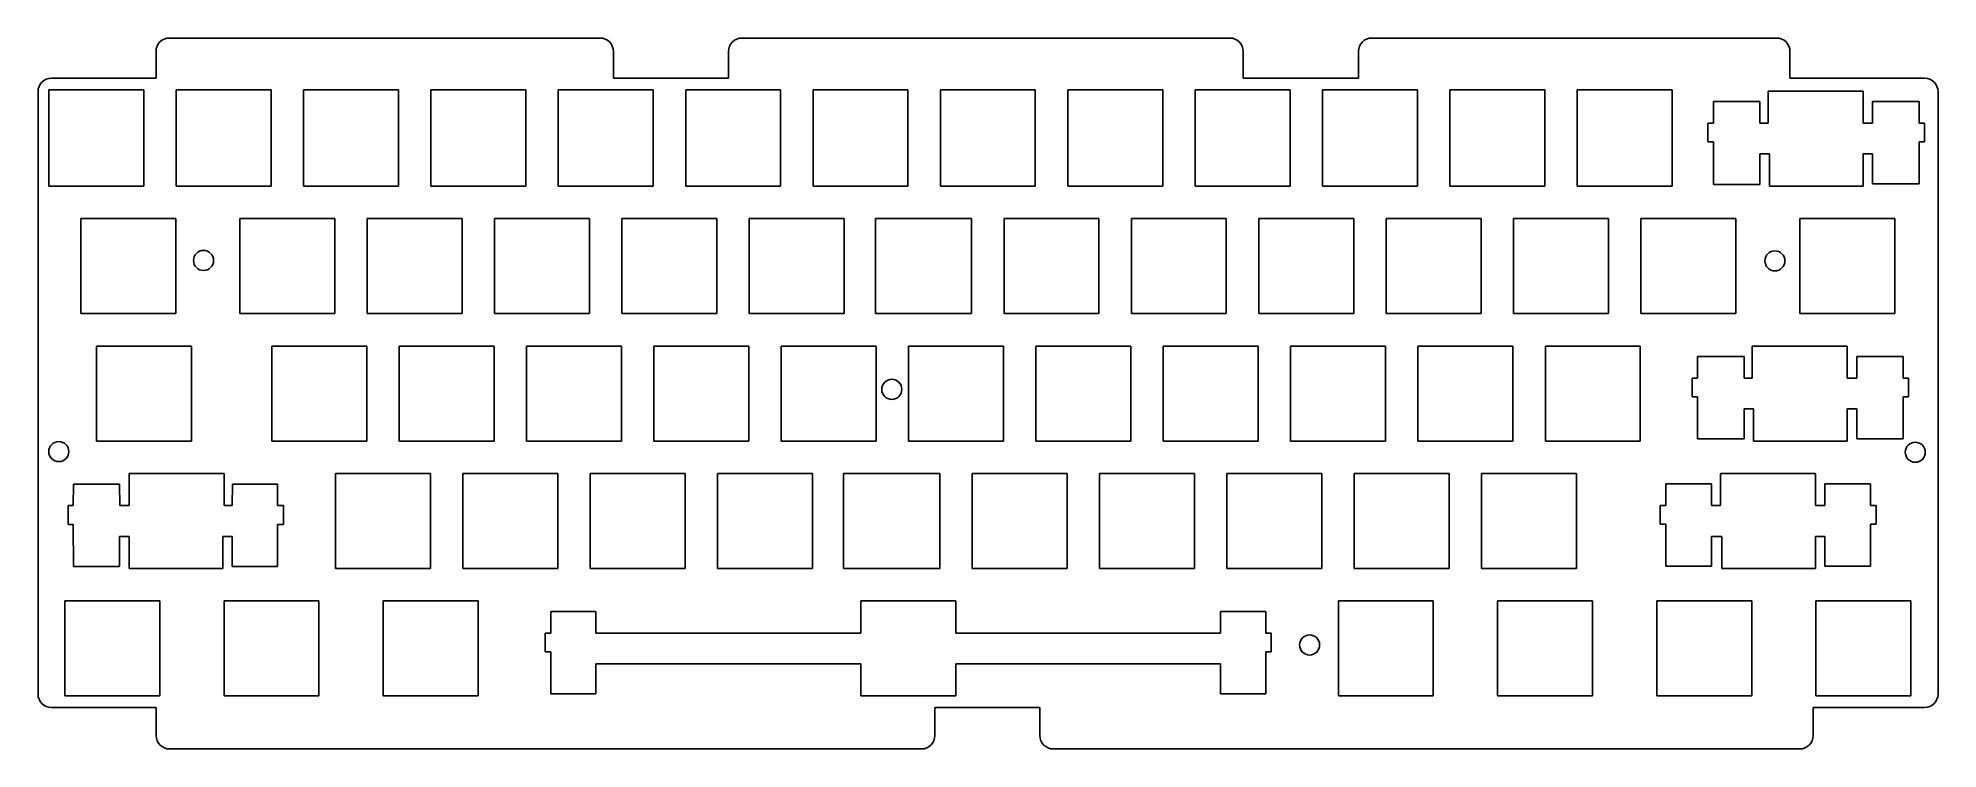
# Model space of a CAD drawing. Header units: millimetres. Extents: x -142 to 142, y -53 to 53.
import ezdxf

# ---------------------------------------------------------------- set-up
doc = ezdxf.new("R2010")
doc.units = ezdxf.units.MM
doc.layers.add('ANSI_dxf', color=7, linetype='Continuous')

msp = doc.modelspace()

# ---------------------------------------------------------------- linework, layer by layer
at = {"layer": 'ANSI_dxf'}
for p, q in [((-122.16, 53.01), (-57.75, 53.01)), ((-36.51, 53.01), (36.45, 53.01)), ((57.7, 53.01), (118.25, 53.01)), ((-124.16, 47.01), (-124.16, 51.01)), ((-55.75, 47.01), (-55.75, 51.01)), ((-38.51, 47.01), (-38.51, 51.01)), ((38.45, 47.01), (38.45, 51.01)), ((55.7, 47.01), (55.7, 51.01)), ((120.25, 47.01), (120.25, 51.01)), ((-139.81, 47.01), (-124.16, 47.01)), ((-55.75, 47.01), (-38.51, 47.01)), ((38.45, 47.01), (55.7, 47.01)), ((120.25, 47.01), (140.4, 47.01)), ((-141.81, -45.04), (-141.81, 45.01)), ((-140.18, 45.28), (-125.98, 45.28)), ((-140.18, 30.88), (-140.18, 45.28)), ((-125.98, 45.28), (-125.98, 30.88)), ((-121.13, 45.28), (-106.93, 45.28)), ((-121.13, 45.28), (-121.13, 30.88)), ((-106.93, 45.28), (-106.93, 30.88)), ((-102.08, 45.28), (-87.88, 45.28)), ((-102.08, 45.28), (-102.08, 30.88)), ((-87.88, 45.28), (-87.88, 30.88)), ((-83.03, 45.28), (-68.83, 45.28)), ((-83.03, 45.28), (-83.03, 30.88)), ((-68.83, 45.28), (-68.83, 30.88)), ((-63.98, 45.28), (-49.78, 45.28)), ((-63.98, 45.28), (-63.98, 30.88)), ((-49.78, 45.28), (-49.78, 30.88)), ((-44.93, 45.28), (-30.73, 45.28)), ((-44.93, 45.28), (-44.93, 30.88)), ((-30.73, 45.28), (-30.73, 30.88)), ((-25.88, 45.28), (-11.68, 45.28)), ((-25.88, 45.28), (-25.88, 30.88)), ((-11.68, 45.28), (-11.68, 30.88)), ((-6.83, 45.28), (7.37, 45.28)), ((-6.83, 45.28), (-6.83, 30.88)), ((7.37, 45.28), (7.37, 30.88)), ((12.22, 45.28), (26.42, 45.28)), ((12.22, 45.28), (12.22, 30.88)), ((26.42, 45.28), (26.42, 30.88)), ((31.27, 45.28), (45.47, 45.28)), ((31.27, 45.28), (31.27, 30.88)), ((45.47, 45.28), (45.47, 30.88)), ((50.32, 45.28), (64.52, 45.28)), ((50.32, 45.28), (50.32, 30.88)), ((64.52, 45.28), (64.52, 30.88)), ((69.37, 45.28), (83.57, 45.28)), ((83.57, 45.28), (83.57, 30.88)), ((88.42, 45.28), (102.62, 45.28)), ((88.42, 45.28), (88.42, 30.88)), ((102.62, 45.28), (102.62, 30.88)), ((115.77, 43.51), (108.82, 43.51)), ((108.82, 40.28), (108.82, 43.51)), ((115.77, 40.28), (115.77, 43.51)), ((117, 45.08), (131.19, 45.08)), ((117, 45.08), (117, 40.28)), ((131.19, 40.28), (131.19, 45.08)), ((139.57, 43.51), (132.62, 43.51)), ((132.62, 40.28), (132.62, 43.51)), ((139.57, 40.28), (139.57, 43.51)), ((142.4, 45.01), (142.4, -45.04)), ((108.82, 40.28), (107.99, 40.28)), ((107.99, 40.28), (107.99, 37.48)), ((117, 40.28), (115.77, 40.28)), ((132.62, 40.28), (131.19, 40.28)), ((140.4, 40.28), (139.57, 40.28)), ((140.4, 37.48), (140.4, 40.28)), ((107.99, 37.48), (108.82, 37.48)), ((108.82, 37.48), (108.82, 31.11)), ((139.57, 37.48), (139.57, 31.21)), ((139.57, 37.48), (140.4, 37.48)), ((115.77, 31.11), (115.77, 35.68)), ((115.77, 35.68), (117.19, 35.68)), ((117.19, 30.88), (117.19, 35.68)), ((131.19, 30.88), (131.19, 35.68)), ((131.19, 35.68), (132.62, 35.68)), ((132.62, 31.21), (132.62, 35.68)), ((-140.18, 30.88), (-125.98, 30.88)), ((-121.13, 30.88), (-106.93, 30.88)), ((-102.08, 30.88), (-87.88, 30.88)), ((-83.03, 30.88), (-68.83, 30.88)), ((-63.98, 30.88), (-49.78, 30.88)), ((-44.93, 30.88), (-30.73, 30.88)), ((-25.88, 30.88), (-11.68, 30.88)), ((-6.83, 30.88), (7.37, 30.88)), ((12.22, 30.88), (26.42, 30.88)), ((31.27, 30.88), (45.47, 30.88)), ((50.32, 30.88), (64.52, 30.88)), ((69.37, 30.88), (83.57, 30.88)), ((88.42, 30.88), (102.62, 30.88)), ((108.82, 31.11), (115.77, 31.11)), ((117.19, 30.88), (131.19, 30.88)), ((132.62, 31.21), (139.57, 31.21)), ((-135.42, 11.83), (-135.42, 26.03)), ((-135.42, 26.03), (-121.22, 26.03)), ((-121.22, 26.03), (-121.22, 11.83)), ((-111.61, 26.03), (-97.41, 26.03)), ((-111.61, 26.03), (-111.61, 11.83)), ((-97.41, 26.03), (-97.41, 11.83)), ((-92.56, 26.03), (-78.36, 26.03)), ((-92.56, 26.03), (-92.56, 11.83)), ((-78.36, 26.03), (-78.36, 11.83)), ((-73.51, 26.03), (-59.31, 26.03)), ((-73.51, 26.03), (-73.51, 11.83)), ((-59.31, 26.03), (-59.31, 11.83)), ((-54.46, 26.03), (-40.26, 26.03)), ((-54.46, 26.03), (-54.46, 11.83)), ((-40.26, 26.03), (-40.26, 11.83)), ((-35.41, 26.03), (-21.21, 26.03)), ((-35.41, 26.03), (-35.41, 11.83)), ((-21.21, 26.03), (-21.21, 11.83)), ((-16.55, 26.03), (-2.16, 26.03)), ((-16.55, 26.03), (-16.55, 11.83)), ((-2.16, 26.03), (-2.16, 11.83)), ((2.69, 26.03), (16.89, 26.03)), ((2.69, 26.03), (2.69, 11.83)), ((16.89, 26.03), (16.89, 11.83)), ((21.75, 26.03), (35.94, 26.03)), ((21.75, 26.03), (21.75, 11.83)), ((35.94, 26.03), (35.94, 11.83)), ((40.79, 26.03), (54.99, 26.03)), ((40.79, 26.03), (40.79, 11.83)), ((54.99, 26.03), (54.99, 11.83)), ((59.84, 26.03), (59.84, 11.83)), ((59.84, 26.03), (74.04, 26.03)), ((74.04, 26.03), (74.04, 11.83)), ((78.89, 26.03), (93.09, 26.03)), ((78.89, 26.03), (78.89, 11.83)), ((93.09, 26.03), (93.09, 11.83)), ((97.94, 26.03), (97.94, 11.83)), ((97.94, 26.03), (112.14, 26.03)), ((112.14, 26.03), (112.14, 11.83)), ((121.75, 26.02), (135.95, 26.02)), ((121.75, 11.82), (121.75, 26.02)), ((135.95, 11.82), (135.95, 26.02)), ((-135.42, 11.83), (-121.22, 11.83)), ((-111.61, 11.83), (-97.41, 11.83)), ((-92.56, 11.83), (-78.36, 11.83)), ((-73.51, 11.83), (-59.31, 11.83)), ((-54.46, 11.83), (-40.26, 11.83)), ((-35.41, 11.83), (-21.21, 11.83)), ((-16.55, 11.83), (-2.16, 11.83)), ((2.69, 11.83), (16.89, 11.83)), ((21.75, 11.83), (35.94, 11.83)), ((40.79, 11.83), (54.99, 11.83)), ((59.84, 11.83), (74.04, 11.83)), ((78.89, 11.83), (93.09, 11.83)), ((97.94, 11.83), (112.14, 11.83)), ((121.75, 11.82), (135.95, 11.82)), ((-133.04, 6.98), (-118.84, 6.98)), ((-133.04, 6.98), (-133.04, -7.22)), ((-118.84, 6.98), (-118.84, -7.22)), ((-106.84, 6.98), (-92.64, 6.98)), ((-106.84, 6.98), (-106.84, -7.22)), ((-92.64, 6.98), (-92.64, -7.22)), ((-87.79, 6.98), (-73.59, 6.98)), ((-87.79, 6.98), (-87.79, -7.22)), ((-73.59, 6.98), (-73.59, -7.22)), ((-68.74, 6.98), (-54.54, 6.98)), ((-68.74, 6.98), (-68.74, -7.22)), ((-54.54, 6.98), (-54.54, -7.22)), ((-49.69, 6.98), (-35.49, 6.98)), ((-49.69, 6.98), (-49.69, -7.22)), ((-35.49, 6.98), (-35.49, -7.22)), ((-30.64, 6.98), (-16.44, 6.98)), ((-30.64, 6.98), (-30.64, -7.22)), ((-16.44, 6.98), (-16.44, -7.22)), ((-11.59, 6.98), (2.61, 6.98)), ((-11.59, 6.98), (-11.59, -7.22)), ((2.61, 6.98), (2.61, -7.22)), ((7.46, 6.98), (21.66, 6.98)), ((7.46, 6.98), (7.46, -7.22)), ((21.66, 6.98), (21.66, -7.22)), ((26.51, 6.98), (40.71, 6.98)), ((26.51, 6.98), (26.51, -7.22)), ((40.71, 6.98), (40.71, -7.22)), ((45.56, 6.98), (59.76, 6.98)), ((45.56, 6.98), (45.56, -7.22)), ((59.76, 6.98), (59.76, -7.22)), ((64.61, 6.98), (78.81, 6.98)), ((64.61, 6.98), (64.61, -7.22)), ((78.81, 6.98), (78.81, -7.22)), ((83.66, 6.98), (97.86, 6.98)), ((83.66, 6.98), (83.66, -7.22)), ((97.86, 6.98), (97.86, -7.22)), ((114.6, 6.97), (128.81, 6.97)), ((114.6, 2.17), (114.6, 6.97)), ((128.81, 6.97), (128.81, 2.17)), ((106.43, 5.4), (113.38, 5.4)), ((106.43, 2.17), (106.43, 5.4)), ((113.38, 5.4), (113.38, 2.17)), ((130.23, 5.4), (137.18, 5.4)), ((130.23, 2.17), (130.23, 5.4)), ((137.18, 5.4), (137.18, 2.17)), ((105.61, 2.17), (106.43, 2.17)), ((105.61, -0.63), (105.61, 2.17)), ((113.38, 2.17), (114.6, 2.17)), ((128.81, 2.17), (130.23, 2.17)), ((137.18, 2.17), (138, 2.17)), ((138, 2.17), (138, -0.63)), ((106.43, -0.63), (105.61, -0.63)), ((106.43, -6.9), (106.43, -0.63)), ((113.38, -6.9), (113.38, -2.43)), ((113.38, -2.43), (114.8, -2.43)), ((114.8, -7.23), (114.8, -2.43)), ((128.81, -7.23), (128.81, -2.43)), ((128.81, -2.43), (130.23, -2.43)), ((130.23, -6.9), (130.23, -2.43)), ((137.18, -0.63), (137.18, -6.9)), ((138, -0.63), (137.18, -0.63)), ((-133.04, -7.22), (-118.84, -7.22)), ((-106.84, -7.22), (-92.64, -7.22)), ((-87.79, -7.22), (-73.59, -7.22)), ((-68.74, -7.22), (-54.54, -7.22)), ((-49.69, -7.22), (-35.49, -7.22)), ((-30.64, -7.22), (-16.44, -7.22)), ((-11.59, -7.22), (2.61, -7.22)), ((7.46, -7.22), (21.66, -7.22)), ((26.51, -7.22), (40.71, -7.22)), ((45.56, -7.22), (59.76, -7.22)), ((64.61, -7.22), (78.81, -7.22)), ((83.66, -7.22), (97.86, -7.22)), ((106.43, -6.9), (113.38, -6.9)), ((114.8, -7.23), (128.81, -7.23)), ((130.23, -6.9), (137.18, -6.9)), ((-136.54, -16.88), (-136.52, -13.65)), ((-136.52, -13.65), (-129.64, -13.65)), ((-129.64, -13.65), (-129.59, -16.88)), ((-128.18, -12.08), (-113.98, -12.08)), ((-128.18, -16.88), (-128.18, -12.08)), ((-113.98, -12.08), (-113.98, -16.88)), ((-112.77, -16.88), (-112.73, -13.65)), ((-112.73, -13.65), (-105.97, -13.65)), ((-105.97, -13.65), (-105.99, -16.88)), ((-97.32, -12.07), (-83.12, -12.07)), ((-97.32, -12.07), (-97.32, -26.27)), ((-83.12, -12.07), (-83.12, -26.27)), ((-78.27, -12.07), (-64.07, -12.07)), ((-78.27, -12.07), (-78.27, -26.27)), ((-64.07, -12.07), (-64.07, -26.27)), ((-59.22, -12.07), (-45.02, -12.07)), ((-59.22, -12.07), (-59.22, -26.27)), ((-45.02, -12.07), (-45.02, -26.27)), ((-40.17, -12.07), (-25.97, -12.07)), ((-40.17, -12.07), (-40.17, -26.27)), ((-25.97, -12.07), (-25.97, -26.27)), ((-21.32, -12.07), (-6.92, -12.07)), ((-21.32, -12.07), (-21.32, -26.27)), ((-6.92, -12.07), (-6.92, -26.27)), ((-2.07, -12.07), (12.13, -12.07)), ((-2.07, -12.07), (-2.07, -26.27)), ((12.13, -12.07), (12.13, -26.27)), ((16.98, -12.07), (31.18, -12.07)), ((16.98, -12.07), (16.98, -26.27)), ((31.18, -12.07), (31.18, -26.27)), ((36.03, -12.07), (50.23, -12.07)), ((36.03, -12.07), (36.03, -26.27)), ((50.23, -12.07), (50.23, -26.27)), ((55.08, -12.07), (69.28, -12.07)), ((55.08, -12.07), (55.08, -26.27)), ((69.28, -12.07), (69.28, -26.27)), ((74.13, -12.07), (88.33, -12.07)), ((74.13, -12.07), (74.13, -26.27)), ((88.33, -12.07), (88.33, -26.27)), ((108.53, -13.64), (101.68, -13.64)), ((101.68, -16.87), (101.68, -13.64)), ((108.53, -16.87), (108.53, -13.64)), ((124.05, -12.07), (109.85, -12.07)), ((109.85, -12.07), (109.85, -16.87)), ((124.05, -16.87), (124.05, -12.07)), ((132.32, -13.64), (125.48, -13.64)), ((125.48, -16.87), (125.48, -13.64)), ((132.32, -16.87), (132.32, -13.64)), ((-137.28, -16.88), (-136.54, -16.88)), ((-137.28, -19.68), (-137.28, -16.88)), ((-129.59, -16.88), (-128.18, -16.88)), ((-113.98, -16.88), (-112.77, -16.88)), ((-105.99, -16.88), (-105.08, -16.88)), ((-105.08, -16.88), (-105.08, -19.68)), ((101.68, -16.87), (100.85, -16.87)), ((100.85, -16.87), (100.85, -19.67)), ((109.85, -16.87), (108.53, -16.87)), ((125.48, -16.87), (124.05, -16.87)), ((133.15, -16.87), (132.32, -16.87)), ((133.15, -19.67), (133.15, -16.87)), ((-136.53, -19.68), (-137.28, -19.68)), ((-136.52, -25.95), (-136.53, -19.68)), ((-105.99, -19.68), (-105.97, -25.95)), ((-105.08, -19.68), (-105.99, -19.68)), ((100.85, -19.67), (101.68, -19.67)), ((101.68, -19.67), (101.68, -25.94)), ((132.32, -19.67), (132.32, -25.94)), ((132.32, -19.67), (133.15, -19.67)), ((-129.61, -25.95), (-129.61, -21.48)), ((-129.61, -21.48), (-128.18, -21.48)), ((-128.18, -26.28), (-128.18, -21.48)), ((-114.18, -26.28), (-114.18, -21.48)), ((-114.18, -21.48), (-112.76, -21.48)), ((-112.76, -25.95), (-112.76, -21.48)), ((108.53, -25.94), (108.53, -21.47)), ((108.53, -21.47), (110.05, -21.47)), ((110.05, -26.27), (110.05, -21.47)), ((124.05, -26.27), (124.05, -21.47)), ((124.05, -21.47), (125.48, -21.47)), ((125.48, -25.94), (125.48, -21.47)), ((-129.61, -25.95), (-136.52, -25.95)), ((-128.18, -26.28), (-114.18, -26.28)), ((-105.97, -25.95), (-112.76, -25.95)), ((-97.32, -26.27), (-83.12, -26.27)), ((-78.27, -26.27), (-64.07, -26.27)), ((-59.22, -26.27), (-45.02, -26.27)), ((-40.17, -26.27), (-25.97, -26.27)), ((-21.32, -26.27), (-6.92, -26.27)), ((-2.07, -26.27), (12.13, -26.27)), ((16.98, -26.27), (31.18, -26.27)), ((36.03, -26.27), (50.23, -26.27)), ((55.08, -26.27), (69.28, -26.27)), ((74.13, -26.27), (88.33, -26.27)), ((101.68, -25.94), (108.53, -25.94)), ((110.05, -26.27), (124.05, -26.27)), ((125.48, -25.94), (132.32, -25.94)), ((-137.8, -45.32), (-137.8, -31.12)), ((-137.8, -31.12), (-123.6, -31.12)), ((-123.6, -31.12), (-123.6, -45.32)), ((-113.99, -31.12), (-99.79, -31.12)), ((-113.99, -31.12), (-113.99, -45.32)), ((-99.79, -31.12), (-99.79, -45.32)), ((-90.17, -31.12), (-75.97, -31.12)), ((-90.17, -31.12), (-90.17, -45.32)), ((-75.97, -31.12), (-75.97, -45.32)), ((-18.74, -31.12), (-4.54, -31.12)), ((-18.74, -31.12), (-18.74, -35.92)), ((-4.54, -35.92), (-4.54, -31.12)), ((52.7, -31.12), (66.9, -31.12)), ((52.7, -31.12), (52.7, -45.32)), ((66.9, -31.12), (66.9, -45.32)), ((76.51, -31.12), (90.71, -31.12)), ((76.51, -31.12), (76.51, -45.32)), ((90.71, -31.12), (90.71, -45.32)), ((100.33, -31.12), (114.53, -31.12)), ((100.33, -31.12), (100.33, -45.32)), ((114.53, -31.12), (114.53, -45.32)), ((124.14, -31.12), (138.34, -31.12)), ((124.14, -31.12), (124.14, -45.32)), ((138.34, -31.12), (138.34, -45.32)), ((-65.11, -32.69), (-58.36, -32.69)), ((-65.11, -35.92), (-65.11, -32.69)), ((-58.36, -35.92), (-58.36, -32.69)), ((35.09, -32.69), (41.84, -32.69)), ((35.09, -32.69), (35.09, -35.92)), ((41.84, -35.92), (41.84, -32.69)), ((-65.11, -35.92), (-65.94, -35.92)), ((-65.94, -35.92), (-65.94, -38.72)), ((-18.74, -35.92), (-58.36, -35.92)), ((35.09, -35.92), (-4.54, -35.92)), ((42.66, -35.92), (41.84, -35.92)), ((42.66, -38.72), (42.66, -35.92)), ((-65.94, -38.72), (-65.11, -38.72)), ((-65.11, -38.72), (-65.11, -44.99)), ((41.84, -44.99), (41.84, -38.72)), ((41.84, -38.72), (42.66, -38.72)), ((-58.36, -44.99), (-58.36, -40.52)), ((-58.36, -40.52), (-18.74, -40.52)), ((-18.74, -45.32), (-18.74, -40.52)), ((-4.54, -45.32), (-4.54, -40.52)), ((-4.54, -40.52), (35.09, -40.52)), ((35.09, -44.99), (35.09, -40.52)), ((-137.8, -45.32), (-123.6, -45.32)), ((-113.99, -45.32), (-99.79, -45.32)), ((-90.17, -45.32), (-75.97, -45.32)), ((-65.11, -44.99), (-58.36, -44.99)), ((-18.74, -45.32), (-4.54, -45.32)), ((35.09, -44.99), (41.84, -44.99)), ((52.7, -45.32), (66.9, -45.32)), ((76.51, -45.32), (90.71, -45.32)), ((100.33, -45.32), (114.53, -45.32)), ((124.14, -45.32), (138.34, -45.32)), ((-124.13, -47.04), (-139.81, -47.04)), ((-124.13, -51.24), (-124.13, -47.04)), ((-7.65, -47.04), (8.05, -47.04)), ((-7.65, -51.24), (-7.65, -47.04)), ((8.05, -51.24), (8.05, -47.04)), ((140.4, -47.04), (123.73, -47.04)), ((123.73, -51.24), (123.73, -47.04)), ((-122.13, -53.24), (-9.65, -53.24)), ((10.05, -53.24), (121.73, -53.24))]:
    msp.add_line(p, q, dxfattribs=at)
for centre in [(-117.05, 19.76), (118, 19.7), (-14.1, 0.5), (-138.7, -8.8), (139, -8.9), (48.4, -37.7)]:
    msp.add_circle(centre, 1.5, dxfattribs=at)
for centre, start, end in [((-122.16, 51.01), 90, 180), ((-57.75, 51.01), 0, 90), ((-36.51, 51.01), 90, 180), ((36.45, 51.01), 0, 90), ((57.7, 51.01), 90, 180), ((118.25, 51.01), 0, 90), ((-139.81, 45.01), 90, 180), ((140.4, 45.01), 0, 90), ((-139.81, -45.04), 180, 270), ((140.4, -45.04), 270, 0), ((-122.13, -51.24), 180, 270), ((-9.65, -51.24), 270, 0), ((10.05, -51.24), 180, 270), ((121.73, -51.24), 270, 0)]:
    msp.add_arc(centre, 2, start, end, dxfattribs=at)
msp.add_open_spline([(69.37, 45.28), (69.37, 40.48), (69.37, 35.68), (69.37, 30.88)], degree=3, dxfattribs=at)

doc.saveas('drawing.dxf')
